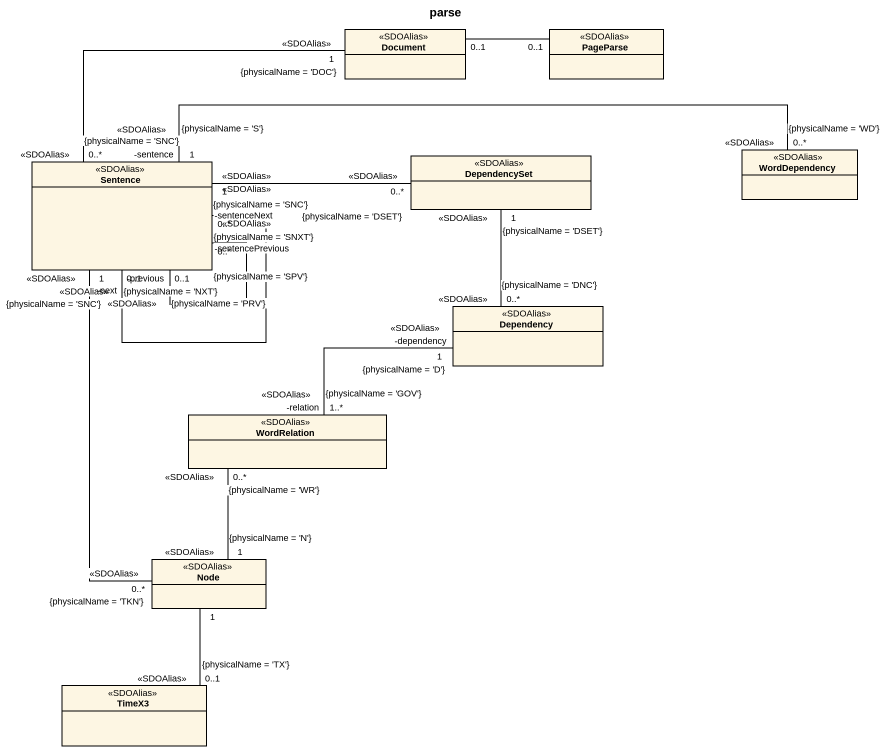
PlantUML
@startuml
title parse
hide circle
hide empty members
class Document <<SDOAlias>>
class PageParse <<SDOAlias>>
class WordDependency <<SDOAlias>>
class Sentence <<SDOAlias>>
class DependencySet <<SDOAlias>>
class Dependency <<SDOAlias>>
class WordRelation <<SDOAlias>>
class "Node" as Node_ <<SDOAlias>>
class TimeX3 <<SDOAlias>>
Document "0..1" -right- "0..1" PageParse
Document "1\n<<SDOAlias>>\n{physicalName = 'DOC'}" -left- "0..*\n<<SDOAlias>>\n{physicalName = 'SNC'}" Sentence
Sentence "1\n<<SDOAlias>>\n{physicalName = 'S'}\n-sentence" -right- "0..*\n<<SDOAlias>>\n{physicalName = 'WD'}" WordDependency
Sentence "0..1\n-next\n<<SDOAlias>>\n{physicalName = 'NXT'}" -- "0..*\n-sentenceNext\n<<SDOAlias>>\n{physicalName = 'SNXT'}" Sentence
Sentence "0..1\n-previous\n<<SDOAlias>>\n{physicalName = 'PRV'}" -- "0..*\n-sentencePrevious\n<<SDOAlias>>\n{physicalName = 'SPV'}" Sentence
Sentence "1\n<<SDOAlias>>\n{physicalName = 'SNC'}" -right- "0..*\n<<SDOAlias>>\n{physicalName = 'DSET'}" DependencySet
Sentence "1\n<<SDOAlias>>\n{physicalName = 'SNC'}" -- "0..*\n<<SDOAlias>>\n{physicalName = 'TKN'}" Node_
Dependency "0..*\n<<SDOAlias>>\n{physicalName = 'DNC'}" -up- "1\n<<SDOAlias>>\n{physicalName = 'DSET'}" DependencySet
Dependency "1\n-dependency\n<<SDOAlias>>\n{physicalName = 'D'}" -left- "1..*\n-relation\n<<SDOAlias>>\n{physicalName = 'GOV'}" WordRelation
WordRelation "0..*\n<<SDOAlias>>\n{physicalName = 'WR'}" -- "1\n<<SDOAlias>>\n{physicalName = 'N'}" Node_
TimeX3 "0..1\n<<SDOAlias>>\n{physicalName = 'TX'}" -up- "1" Node_
@enduml
